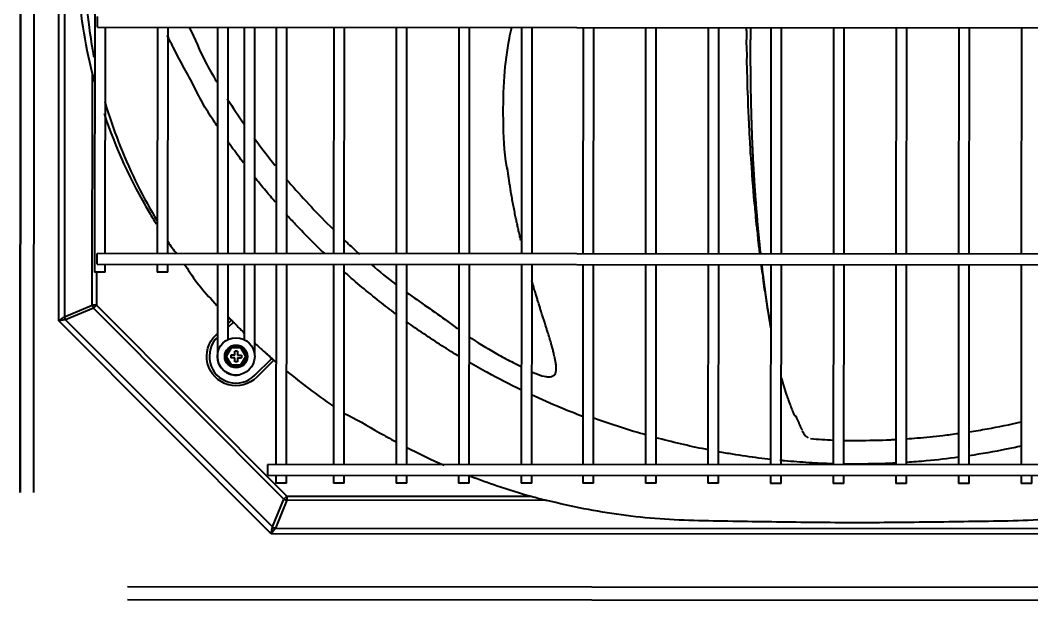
# Model space of a CAD drawing. Extents: x 58467 to 79089, y -33726 to -17391.
# Drawn here: x 72275.25 to 72313.21, y -20577.59 to -20555.79 of the extents above; entities that cross this region are included whole.
import ezdxf

# ---------------------------------------------------------------- set-up
doc = ezdxf.new("R2010")
doc.units = 0
doc.header["$LTSCALE"] = 100
doc.layers.add('+ENTE-ST-DOSEME USTU KONDDRENAJ', color=110, linetype='DOSEMEUSTUKONDENSDRENAJ_LINE', lineweight=40)
doc.linetypes.add('DOSEMEUSTUKONDENSDRENAJ_LINE', pattern='A,300,-40,["CD",Standard,S=15,R=0,X=-35,Y=-7.5],0', length=340)

# ---------------------------------------------------------------- blocks, each defined once
blk = doc.blocks.new('4. KAT')
at = {"color": 3}
for p, q in [((54063.06, -33274.579, -3.339), (54063.102, -33206.528, -3.339)), ((54063.102, -33206.574, -3.339), (54063.06, -33274.579, -3.339)), ((54063.102, -33206.574, -3.339), (54063.06, -33274.579, -3.339)), ((54063.601, -33206.528, -3.339), (54063.56, -33274.58, -3.339)), ((54064.504, -33268.145, -3.339), (54064.534, -33219.089, -3.339)), ((54064.746, -33219.177, -3.339), (54064.716, -33267.993, -3.339)), ((54065.879, -33220.922, -3.339), (54065.851, -33266.314, -3.339)), ((54065.956, -33256.936, -3.339), (54065.957, -33256.736, -3.339)), ((54065.956, -33257.136, -3.339), (54065.956, -33256.936, -3.339)), ((54065.956, -33257.136, -3.339), (54184.319, -33257.208, -3.339)), ((54066.251, -33265.615, -3.339), (54066.256, -33257.136, -3.339)), ((54068.206, -33257.137, -3.339), (54068.201, -33265.616, -3.339)), ((54068.601, -33265.616, -3.339), (54068.606, -33257.138, -3.339)), ((54070.465, -33257.138, -3.339), (54070.46, -33265.617, -3.339)), ((54070.86, -33265.617, -3.339), (54070.865, -33257.139, -3.339)), ((54071.465, -33257.139, -3.339), (54071.46, -33265.618, -3.339)), ((54071.86, -33265.618, -3.339), (54071.865, -33257.14, -3.339)), ((54072.665, -33257.14, -3.339), (54072.66, -33265.618, -3.339)), ((54073.06, -33265.618, -3.339), (54073.065, -33257.14, -3.339)), ((54074.821, -33257.141, -3.339), (54074.816, -33265.619, -3.339)), ((54075.216, -33265.62, -3.339), (54075.221, -33257.141, -3.339)), ((54077.171, -33257.142, -3.339), (54077.166, -33265.621, -3.339)), ((54077.566, -33265.621, -3.339), (54077.571, -33257.143, -3.339)), ((54079.521, -33257.144, -3.339), (54079.515, -33265.622, -3.339)), ((54079.915, -33265.623, -3.339), (54079.921, -33257.144, -3.339)), ((54081.87, -33257.145, -3.339), (54081.865, -33265.624, -3.339)), ((54082.265, -33265.624, -3.339), (54082.27, -33257.145, -3.339)), ((54084.177, -33257.147, -3.339), (54084.172, -33265.625, -3.339)), ((54084.572, -33265.625, -3.339), (54084.577, -33257.147, -3.339)), ((54086.527, -33257.148, -3.339), (54086.521, -33265.627, -3.339)), ((54086.921, -33265.627, -3.339), (54086.926, -33257.148, -3.339)), ((54088.876, -33257.149, -3.339), (54088.871, -33265.628, -3.339)), ((54089.271, -33265.628, -3.339), (54089.276, -33257.15, -3.339)), ((54091.226, -33257.151, -3.339), (54091.221, -33265.629, -3.339)), ((54091.621, -33265.63, -3.339), (54091.626, -33257.151, -3.339)), ((54093.575, -33257.152, -3.339), (54093.57, -33265.631, -3.339)), ((54093.97, -33265.631, -3.339), (54093.975, -33257.153, -3.339)), ((54095.925, -33257.154, -3.339), (54095.92, -33265.632, -3.339)), ((54096.32, -33265.633, -3.339), (54096.325, -33257.154, -3.339)), ((54098.275, -33257.155, -3.339), (54098.27, -33265.634, -3.339)), ((54098.669, -33265.634, -3.339), (54098.675, -33257.155, -3.339)), ((54100.624, -33257.157, -3.339), (54100.619, -33265.635, -3.339)), ((54065.764, -33267.559, -3.339), (54065.77, -33258.88, -3.339)), ((54075.216, -33265.132, -3.339), (54075.239, -33265.117, -3.339)), ((54184.314, -33265.687, -3.339), (54065.951, -33265.615, -3.339)), ((54065.951, -33265.815, -3.339), (54065.951, -33265.615, -3.339)), ((54065.951, -33266.015, -3.339), (54065.951, -33265.815, -3.339)), ((54066.251, -33266.315, -3.339), (54065.851, -33266.314, -3.339)), ((54065.921, -33266.314, -3.339), (54065.92, -33267.559, -3.339)), ((54065.951, -33266.015, -3.339), (54184.314, -33266.087, -3.339)), ((54066.251, -33266.315, -3.339), (54066.251, -33266.015, -3.339)), ((54068.201, -33266.016, -3.339), (54068.201, -33266.316, -3.339)), ((54068.601, -33266.316, -3.339), (54068.201, -33266.316, -3.339)), ((54068.601, -33266.316, -3.339), (54068.601, -33266.016, -3.339)), ((54070.46, -33266.017, -3.339), (54070.459, -33267.151, -3.339)), ((54070.859, -33267.152, -3.339), (54070.86, -33266.017, -3.339)), ((54071.459, -33266.018, -3.339), (54071.458, -33268.389, -3.339)), ((54071.858, -33268.389, -3.339), (54071.859, -33266.018, -3.339)), ((54072.659, -33266.018, -3.339), (54072.655, -33273.523, -3.339)), ((54073.055, -33273.523, -3.339), (54073.059, -33266.018, -3.339)), ((54074.816, -33266.019, -3.339), (54074.811, -33273.524, -3.339)), ((54075.211, -33273.525, -3.339), (54075.216, -33266.02, -3.339)), ((54077.166, -33266.021, -3.339), (54077.161, -33273.526, -3.339)), ((54077.561, -33273.526, -3.339), (54077.566, -33266.021, -3.339)), ((54079.515, -33266.022, -3.339), (54079.511, -33273.527, -3.339)), ((54079.911, -33273.528, -3.339), (54079.915, -33266.023, -3.339)), ((54081.865, -33266.024, -3.339), (54081.86, -33273.529, -3.339)), ((54082.26, -33273.529, -3.339), (54082.265, -33266.024, -3.339)), ((54084.172, -33266.025, -3.339), (54084.167, -33273.53, -3.339)), ((54084.567, -33273.53, -3.339), (54084.571, -33266.025, -3.339)), ((54086.521, -33266.027, -3.339), (54086.517, -33273.532, -3.339)), ((54086.917, -33273.532, -3.339), (54086.921, -33266.027, -3.339)), ((54088.871, -33266.028, -3.339), (54088.866, -33273.533, -3.339)), ((54089.266, -33273.533, -3.339), (54089.271, -33266.028, -3.339)), ((54091.22, -33266.029, -3.339), (54091.216, -33273.534, -3.339)), ((54091.616, -33273.535, -3.339), (54091.62, -33266.03, -3.339)), ((54093.57, -33266.031, -3.339), (54093.565, -33273.536, -3.339)), ((54093.965, -33273.536, -3.339), (54093.97, -33266.031, -3.339)), ((54095.92, -33266.032, -3.339), (54095.915, -33273.537, -3.339)), ((54096.315, -33273.538, -3.339), (54096.32, -33266.033, -3.339)), ((54098.269, -33266.034, -3.339), (54098.265, -33273.539, -3.339)), ((54098.665, -33273.539, -3.339), (54098.669, -33266.034, -3.339)), ((54100.619, -33266.035, -3.339), (54100.614, -33273.54, -3.339)), ((54070.459, -33267.151, -3.339), (54070.459, -33267.434, -3.339)), ((54070.459, -33267.434, -3.339), (54070.459, -33267.8, -3.339)), ((54070.459, -33267.434, -3.339), (54070.459, -33267.434, -3.339)), ((54070.859, -33267.434, -3.339), (54070.859, -33267.152, -3.339)), ((54070.859, -33267.8, -3.339), (54070.859, -33267.434, -3.339)), ((54064.716, -33267.993, -3.339), (54065.764, -33267.559, -3.339)), ((54065.81, -33267.669, -3.339), (54064.762, -33268.103, -3.339)), ((54065.92, -33267.559, -3.339), (54065.764, -33267.559, -3.339)), ((54065.92, -33267.559, -3.339), (54065.81, -33267.669, -3.339)), ((54072.957, -33274.822, -3.339), (54065.81, -33267.669, -3.339)), ((54065.92, -33267.559, -3.339), (54073.067, -33274.712, -3.339)), ((54070.459, -33267.8, -3.339), (54070.459, -33267.8, -3.339)), ((54070.459, -33267.8, -3.339), (54070.459, -33268.083, -3.339)), ((54070.859, -33268.083, -3.339), (54070.859, -33267.8, -3.339)), ((54064.504, -33268.145, -3.339), (54064.716, -33267.993, -3.339)), ((54064.762, -33268.103, -3.339), (54064.504, -33268.145, -3.339)), ((54072.48, -33276.127, -3.339), (54064.504, -33268.145, -3.339)), ((54064.762, -33268.103, -3.339), (54072.523, -33275.87, -3.339)), ((54070.459, -33268.083, -3.339), (54070.458, -33269.459, -3.339)), ((54070.858, -33268.843, -3.339), (54070.859, -33268.083, -3.339)), ((54070.858, -33268.245, -3.339), (54070.989, -33268.121, -3.339)), ((54071.059, -33268.193, -3.339), (54070.858, -33268.382, -3.339)), ((54071.458, -33268.083, -3.339), (54071.458, -33268.844, -3.339)), ((54071.857, -33269.46, -3.339), (54071.858, -33268.084, -3.339)), ((54070.402, -33268.677, -3.339), (54070.458, -33268.623, -3.339)), ((54070.733, -33269.476, -3.339), (54070.945, -33269.108, -3.339)), ((54070.974, -33269.158, -3.339), (54070.79, -33269.476, -3.339)), ((54070.945, -33269.108, -3.339), (54071.37, -33269.108, -3.339)), ((54070.974, -33269.158, -3.339), (54070.945, -33269.108, -3.339)), ((54071.341, -33269.158, -3.339), (54070.974, -33269.158, -3.339)), ((54071.208, -33269.276, -3.339), (54071.108, -33269.276, -3.339)), ((54071.108, -33269.426, -3.339), (54071.108, -33269.276, -3.339)), ((54071.208, -33269.276, -3.339), (54071.208, -33269.426, -3.339)), ((54071.37, -33269.108, -3.339), (54071.341, -33269.158, -3.339)), ((54071.525, -33269.476, -3.339), (54071.341, -33269.158, -3.339)), ((54071.37, -33269.108, -3.339), (54071.582, -33269.476, -3.339)), ((54070.945, -33269.844, -3.339), (54070.733, -33269.476, -3.339)), ((54070.79, -33269.476, -3.339), (54070.733, -33269.476, -3.339)), ((54070.79, -33269.476, -3.339), (54070.974, -33269.794, -3.339)), ((54070.958, -33269.426, -3.339), (54070.957, -33269.526, -3.339)), ((54071.107, -33269.526, -3.339), (54070.957, -33269.526, -3.339)), ((54071.108, -33269.426, -3.339), (54070.958, -33269.426, -3.339)), ((54071.107, -33269.676, -3.339), (54071.107, -33269.526, -3.339)), ((54071.207, -33269.676, -3.339), (54071.107, -33269.676, -3.339)), ((54071.207, -33269.526, -3.339), (54071.207, -33269.676, -3.339)), ((54071.207, -33269.526, -3.339), (54071.357, -33269.526, -3.339)), ((54071.208, -33269.426, -3.339), (54071.357, -33269.426, -3.339)), ((54071.341, -33269.794, -3.339), (54071.525, -33269.476, -3.339)), ((54071.357, -33269.426, -3.339), (54071.357, -33269.526, -3.339)), ((54071.582, -33269.476, -3.339), (54071.37, -33269.844, -3.339)), ((54071.582, -33269.476, -3.339), (54071.525, -33269.476, -3.339)), ((54071.864, -33270.183, -3.339), (54072.497, -33269.551, -3.339)), ((54072.573, -33269.617, -3.339), (54071.935, -33270.254, -3.339)), ((54070.974, -33269.794, -3.339), (54070.945, -33269.844, -3.339)), ((54071.37, -33269.844, -3.339), (54070.945, -33269.844, -3.339)), ((54070.974, -33269.794, -3.339), (54071.341, -33269.794, -3.339)), ((54071.37, -33269.844, -3.339), (54071.341, -33269.794, -3.339)), ((54091.211, -33269.886, -3.339), (54091.218, -33269.886, -3.339)), ((54091.211, -33269.886, -3.339), (54091.218, -33269.9, -3.339)), ((54177.81, -33273.587, -3.339), (54072.355, -33273.523, -3.339)), ((54072.355, -33273.723, -3.339), (54072.355, -33273.523, -3.339)), ((54072.355, -33273.923, -3.339), (54072.355, -33273.723, -3.339)), ((54072.355, -33273.923, -3.339), (54177.81, -33273.987, -3.339)), ((54072.655, -33273.923, -3.339), (54072.654, -33274.223, -3.339)), ((54073.054, -33274.224, -3.339), (54073.055, -33273.923, -3.339)), ((54074.811, -33273.924, -3.339), (54074.811, -33274.225, -3.339)), ((54075.211, -33274.225, -3.339), (54075.211, -33273.925, -3.339)), ((54077.161, -33273.926, -3.339), (54077.161, -33274.226, -3.339)), ((54077.561, -33274.226, -3.339), (54077.561, -33273.926, -3.339)), ((54079.51, -33273.927, -3.339), (54079.51, -33274.228, -3.339)), ((54079.91, -33274.228, -3.339), (54079.91, -33273.928, -3.339)), ((54081.86, -33273.929, -3.339), (54081.86, -33274.229, -3.339)), ((54082.26, -33274.229, -3.339), (54082.26, -33273.929, -3.339)), ((54084.167, -33273.93, -3.339), (54084.167, -33274.23, -3.339)), ((54084.566, -33274.231, -3.339), (54084.567, -33273.93, -3.339)), ((54086.516, -33273.932, -3.339), (54086.516, -33274.232, -3.339)), ((54086.916, -33274.232, -3.339), (54086.916, -33273.932, -3.339)), ((54088.866, -33273.933, -3.339), (54088.866, -33274.233, -3.339)), ((54089.266, -33274.233, -3.339), (54089.266, -33273.933, -3.339)), ((54091.216, -33273.934, -3.339), (54091.215, -33274.235, -3.339)), ((54091.615, -33274.235, -3.339), (54091.616, -33273.935, -3.339)), ((54093.565, -33273.936, -3.339), (54093.565, -33274.236, -3.339)), ((54093.965, -33274.236, -3.339), (54093.965, -33273.936, -3.339)), ((54095.915, -33273.937, -3.339), (54095.915, -33274.238, -3.339)), ((54096.315, -33274.238, -3.339), (54096.315, -33273.938, -3.339)), ((54098.264, -33273.939, -3.339), (54098.264, -33274.239, -3.339)), ((54098.664, -33274.239, -3.339), (54098.664, -33273.939, -3.339)), ((54100.614, -33273.94, -3.339), (54100.614, -33274.24, -3.339)), ((54101.014, -33274.241, -3.339), (54101.014, -33273.94, -3.339)), ((54073.054, -33274.224, -3.339), (54072.654, -33274.223, -3.339)), ((54075.211, -33274.225, -3.339), (54074.811, -33274.225, -3.339)), ((54077.561, -33274.226, -3.339), (54077.161, -33274.226, -3.339)), ((54079.91, -33274.228, -3.339), (54079.51, -33274.228, -3.339)), ((54082.26, -33274.229, -3.339), (54081.86, -33274.229, -3.339)), ((54084.566, -33274.231, -3.339), (54084.167, -33274.23, -3.339)), ((54086.916, -33274.232, -3.339), (54086.516, -33274.232, -3.339)), ((54089.266, -33274.233, -3.339), (54088.866, -33274.233, -3.339)), ((54091.615, -33274.235, -3.339), (54091.215, -33274.235, -3.339)), ((54093.965, -33274.236, -3.339), (54093.565, -33274.236, -3.339)), ((54096.315, -33274.238, -3.339), (54095.915, -33274.238, -3.339)), ((54098.664, -33274.239, -3.339), (54098.264, -33274.239, -3.339)), ((54101.014, -33274.241, -3.339), (54100.614, -33274.24, -3.339)), ((54073.067, -33274.712, -3.339), (54072.957, -33274.822, -3.339)), ((54073.067, -33274.712, -3.339), (54082.23, -33274.718, -3.339)), ((54073.067, -33274.712, -3.339), (54073.067, -33274.868, -3.339)), ((54072.523, -33275.87, -3.339), (54072.957, -33274.822, -3.339)), ((54073.067, -33274.868, -3.339), (54072.633, -33275.915, -3.339)), ((54082.815, -33274.874, -3.339), (54073.067, -33274.868, -3.339)), ((54072.48, -33276.127, -3.339), (54072.523, -33275.87, -3.339)), ((54072.633, -33275.915, -3.339), (54072.48, -33276.127, -3.339)), ((54177.638, -33276.191, -3.339), (54072.48, -33276.127, -3.339)), ((54072.633, -33275.915, -3.339), (54177.486, -33275.979, -3.339)), ((54067.079, -33278.103, -3.339), (54183.128, -33278.174, -3.339)), ((54183.128, -33278.674, -3.339), (54067.079, -33278.603, -3.339))]:
    blk.add_line(p, q, dxfattribs=at)
for radius in [0.7, 0.425, 0.425]:
    blk.add_circle((54071.157, -33269.476, -3.339), radius, dxfattribs=at)
at = {"color": 3, "extrusion": (0, 0, -1)}
blk.add_arc((-54071.157, -33269.476, 3.339), 1.1, 225.0349, 46.5855, dxfattribs=at)
at = {"color": 3}
blk.add_arc((54071.157, -33269.476, -3.339), 1, 133.4145, 314.9651, dxfattribs=at)
for centre, major_axis in [((54065.92, -33267.559, -3.339), (-0.084, 0.203)), ((54064.872, -33267.993, -3.339), (-0.084, 0.203)), ((54073.067, -33274.712, -3.339), (-0.203, 0.084)), ((54072.633, -33275.76, -3.339), (-0.203, 0.084))]:
    blk.add_ellipse(centre, major_axis=major_axis, ratio=0.678598, start_param=1.296782, end_param=1.844811, dxfattribs=at)
for points, knots in [([(54065.77, -33258.88, -3.339), (54065.483, -33257.726, -3.339), (54065.305, -33256.554, -3.339), (54065.196, -33254.769, -3.339), (54065.17, -33254.173, -3.339), (54065.115, -33252.98, -3.339), (54065.091, -33252.383, -3.339), (54064.983, -33249.395, -3.339), (54064.941, -33246.998, -3.339), (54064.943, -33244.601, -3.339)], [0, 0, 0, 0, 0.25, 0.25, 0.375, 0.375, 0.5, 0.5, 1, 1, 1, 1]), ([(54065.262, -33244.721, -3.339), (54065.261, -33246.794, -3.339), (54065.287, -33248.867, -3.339), (54065.364, -33251.975, -3.339), (54065.397, -33253.011, -3.339), (54065.455, -33254.564, -3.339), (54065.472, -33255.082, -3.339), (54065.526, -33256.115, -3.339), (54065.574, -33256.628, -3.339), (54065.693, -33257.511, -3.339), (54065.754, -33257.883, -3.339), (54065.827, -33258.253, -3.339)], [0, 0, 0, 0, 0.45798, 0.45798, 0.686971, 0.686971, 0.801466, 0.801466, 0.915961, 0.915961, 1, 1, 1, 1]), ([(54069.405, -33257.142, -3.339), (54069.62, -33257.576, -3.339), (54069.89, -33258.26, -3.339), (54070.284, -33258.937, -3.339), (54070.434, -33259.185, -3.339)], [0, 0, 0, 0, 0.633004, 1, 1, 1, 1]), ([(54081.335, -33262.462, -3.339), (54081.329, -33262.433, -3.339), (54081.211, -33261.82, -3.339), (54081.176, -33260.649, -3.339), (54081.195, -33259.037, -3.339), (54081.346, -33257.885, -3.339), (54081.47, -33257.278, -3.339), (54081.5, -33257.143, -3.339)], [0, 0, 0, 0, 0.017033, 0.353101, 0.655124, 0.923021, 1, 1, 1, 1]), ([(54090.302, -33257.16, -3.339), (54090.303, -33257.216, -3.339), (54090.308, -33257.375, -3.339), (54090.306, -33257.54, -3.339), (54090.303, -33257.703, -3.339), (54090.304, -33257.786, -3.339), (54090.313, -33257.939, -3.339), (54090.321, -33258.117, -3.339), (54090.316, -33258.334, -3.339), (54090.315, -33258.586, -3.339), (54090.33, -33258.873, -3.339), (54090.339, -33259.102, -3.339), (54090.339, -33259.283, -3.339), (54090.338, -33259.406, -3.339), (54090.343, -33259.527, -3.339), (54090.357, -33259.694, -3.339), (54090.362, -33259.887, -3.339), (54090.364, -33260.108, -3.339), (54090.373, -33260.347, -3.339), (54090.393, -33260.6, -3.339), (54090.403, -33260.815, -3.339), (54090.406, -33260.988, -3.339), (54090.409, -33261.145, -3.339), (54090.432, -33261.351, -3.339), (54090.441, -33261.574, -3.339), (54090.449, -33261.788, -3.339), (54090.464, -33262.02, -3.339), (54090.489, -33262.265, -3.339), (54090.504, -33262.478, -3.339), (54090.511, -33262.653, -3.339), (54090.519, -33262.816, -3.339), (54090.547, -33263.027, -3.339), (54090.561, -33263.258, -3.339), (54090.575, -33263.477, -3.339), (54090.597, -33263.706, -3.339), (54090.626, -33263.945, -3.339), (54090.646, -33264.158, -3.339), (54090.657, -33264.338, -3.339), (54090.673, -33264.509, -3.339), (54090.709, -33264.727, -3.339), (54090.727, -33264.982, -3.339), (54090.75, -33265.209, -3.339), (54090.777, -33265.417, -3.339), (54090.797, -33265.548, -3.339), (54090.807, -33265.631, -3.339)], [0, 0, 0, 0, 0.020993, 0.060732, 0.0678, 0.074162, 0.086897, 0.117658, 0.135798, 0.155524, 0.197696, 0.23796, 0.254024, 0.266902, 0.278583, 0.291499, 0.323077, 0.341369, 0.36095, 0.402348, 0.440072, 0.454754, 0.466698, 0.490617, 0.521317, 0.539051, 0.558332, 0.59936, 0.637234, 0.652147, 0.664401, 0.689266, 0.720818, 0.739028, 0.758563, 0.799999, 0.837338, 0.851752, 0.864099, 0.891017, 0.924896, 0.944238, 0.965101, 1, 1, 1, 1]), ([(54090.458, -33257.153, -3.339), (54090.457, -33257.191, -3.339), (54090.457, -33257.263, -3.339), (54090.456, -33257.382, -3.339), (54090.455, -33257.511, -3.339), (54090.454, -33257.658, -3.339), (54090.453, -33257.803, -3.339), (54090.453, -33257.95, -3.339), (54090.453, -33258.098, -3.339), (54090.453, -33258.231, -3.339), (54090.454, -33258.383, -3.339), (54090.454, -33258.519, -3.339), (54090.455, -33258.687, -3.339), (54090.456, -33258.819, -3.339), (54090.457, -33258.984, -3.339), (54090.459, -33259.115, -3.339), (54090.461, -33259.279, -3.339), (54090.463, -33259.411, -3.339), (54090.466, -33259.575, -3.339), (54090.468, -33259.707, -3.339), (54090.472, -33259.874, -3.339), (54090.475, -33260.009, -3.339), (54090.479, -33260.179, -3.339), (54090.483, -33260.33, -3.339), (54090.487, -33260.496, -3.339), (54090.492, -33260.644, -3.339), (54090.497, -33260.791, -3.339), (54090.502, -33260.955, -3.339), (54090.508, -33261.102, -3.339), (54090.514, -33261.266, -3.339), (54090.52, -33261.414, -3.339), (54090.528, -33261.58, -3.339), (54090.534, -33261.731, -3.339), (54090.542, -33261.882, -3.339), (54090.55, -33262.047, -3.339), (54090.558, -33262.193, -3.339), (54090.567, -33262.355, -3.339), (54090.575, -33262.5, -3.339), (54090.584, -33262.662, -3.339), (54090.594, -33262.823, -3.339), (54090.604, -33262.968, -3.339), (54090.614, -33263.13, -3.339), (54090.624, -33263.277, -3.339), (54090.636, -33263.441, -3.339), (54090.647, -33263.588, -3.339), (54090.658, -33263.733, -3.339), (54090.67, -33263.892, -3.339), (54090.683, -33264.049, -3.339), (54090.696, -33264.207, -3.339), (54090.71, -33264.364, -3.339), (54090.722, -33264.505, -3.339), (54090.736, -33264.662, -3.339), (54090.749, -33264.804, -3.339), (54090.764, -33264.963, -3.339), (54090.779, -33265.106, -3.339), (54090.793, -33265.248, -3.339), (54090.809, -33265.404, -3.339), (54090.822, -33265.53, -3.339), (54090.831, -33265.61, -3.339), (54090.833, -33265.629, -3.339)], [0, 0, 0, 0, 0.013718, 0.025238, 0.042517, 0.059796, 0.077075, 0.094355, 0.111634, 0.128913, 0.140433, 0.163472, 0.174991, 0.19803, 0.20955, 0.232588, 0.244108, 0.267147, 0.278666, 0.301705, 0.313225, 0.336264, 0.347783, 0.370822, 0.388101, 0.405381, 0.42266, 0.439939, 0.462978, 0.474498, 0.497537, 0.514816, 0.532095, 0.549374, 0.566653, 0.589692, 0.601212, 0.624251, 0.64153, 0.658809, 0.681848, 0.693368, 0.716407, 0.733686, 0.750965, 0.768244, 0.785524, 0.808563, 0.825842, 0.843121, 0.86616, 0.877679, 0.900718, 0.917998, 0.935277, 0.952556, 0.969835, 0.992874, 1, 1, 1, 1]), ([(54070.459, -33260.855, -3.339), (54070.41, -33260.782, -3.339), (54070.212, -33260.485, -3.339), (54069.876, -33259.96, -3.339), (54069.554, -33259.274, -3.339), (54069.164, -33258.582, -3.339), (54068.841, -33257.971, -3.339), (54068.65, -33257.589, -3.339), (54068.577, -33257.441, -3.339)], [0, 0, 0, 0, 0.066649, 0.271122, 0.474015, 0.675325, 0.87505, 1, 1, 1, 1]), ([(54066.235, -33259.926, -3.339), (54066.257, -33260.002, -3.339), (54066.28, -33260.077, -3.339), (54066.606, -33261.144, -3.339), (54066.999, -33262.128, -3.339), (54067.692, -33263.514, -3.339), (54067.938, -33263.961, -3.339), (54068.201, -33264.396, -3.339)], [0, 0, 0, 0, 0.048488, 0.048488, 0.686498, 0.686498, 1, 1, 1, 1]), ([(54066.205, -33260.374, -3.339), (54066.639, -33261.666, -3.339), (54067.203, -33262.899, -3.339), (54067.985, -33264.221, -3.339), (54068.074, -33264.367, -3.339), (54068.165, -33264.512, -3.339)], [0, 0, 0, 0, 0.888615, 0.888615, 1, 1, 1, 1]), ([(54071.436, -33262.22, -3.339), (54071.373, -33262.137, -3.339), (54071.172, -33261.869, -3.339), (54070.974, -33261.597, -3.339), (54070.84, -33261.407, -3.339)], [0, 0, 0, 0, 0.307262, 1, 1, 1, 1]), ([(54081.847, -33265.127, -3.339), (54081.845, -33265.121, -3.339), (54081.83, -33265.058, -3.339), (54081.801, -33264.937, -3.339), (54081.761, -33264.764, -3.339), (54081.722, -33264.59, -3.339), (54081.684, -33264.418, -3.339), (54081.643, -33264.226, -3.339), (54081.608, -33264.052, -3.339), (54081.57, -33263.859, -3.339), (54081.541, -33263.703, -3.339), (54081.506, -33263.509, -3.339), (54081.476, -33263.333, -3.339), (54081.444, -33263.136, -3.339), (54081.416, -33262.956, -3.339), (54081.39, -33262.774, -3.339), (54081.365, -33262.592, -3.339), (54081.349, -33262.471, -3.339), (54081.342, -33262.411, -3.339)], [0, 0, 0, 0, 0.006903, 0.071665, 0.136426, 0.201188, 0.265949, 0.330711, 0.417059, 0.460233, 0.546582, 0.589756, 0.676105, 0.740866, 0.805628, 0.870389, 0.935151, 1, 1, 1, 1]), ([(54072.638, -33263.696, -3.339), (54072.517, -33263.556, -3.339), (54072.25, -33263.244, -3.339), (54071.989, -33262.925, -3.339), (54071.849, -33262.749, -3.339)], [0, 0, 0, 0, 0.451779, 1, 1, 1, 1]), ([(54073.049, -33262.827, -3.339), (54073.106, -33262.893, -3.339), (54073.653, -33263.532, -3.339), (54074.238, -33264.153, -3.339), (54074.788, -33264.695, -3.339)], [0, 0, 0, 0, 0.103466, 1, 1, 1, 1]), ([(54073.986, -33265.141, -3.339), (54073.787, -33264.939, -3.339), (54073.465, -33264.611, -3.339), (54073.153, -33264.273, -3.339), (54073.034, -33264.142, -3.339)], [0, 0, 0, 0, 0.616544, 1, 1, 1, 1]), ([(54075.23, -33265.122, -3.339), (54075.276, -33265.165, -3.339), (54075.459, -33265.337, -3.339), (54075.645, -33265.508, -3.339), (54075.785, -33265.635, -3.339)], [0, 0, 0, 0, 0.252005, 1, 1, 1, 1]), ([(54069.222, -33266.03, -3.339), (54069.256, -33266.075, -3.339), (54069.291, -33266.12, -3.339), (54069.615, -33266.649, -3.339), (54070.018, -33267.116, -3.339), (54070.443, -33267.564, -3.339)], [0, 0, 0, 0, 0.083758, 0.083758, 1, 1, 1, 1]), ([(54077.144, -33267.875, -3.339), (54076.941, -33267.723, -3.339), (54076.292, -33267.225, -3.339), (54075.645, -33266.688, -3.339), (54075.21, -33266.297, -3.339), (54075.193, -33266.282, -3.339)], [0, 0, 0, 0, 0.302202, 0.97371, 1, 1, 1, 1]), ([(54090.852, -33266.029, -3.339), (54090.854, -33266.048, -3.339), (54090.874, -33266.208, -3.339), (54090.915, -33266.411, -3.339), (54090.942, -33266.673, -3.339), (54090.974, -33266.923, -3.339), (54091.02, -33267.187, -3.339), (54091.055, -33267.41, -3.339), (54091.081, -33267.595, -3.339), (54091.107, -33267.763, -3.339), (54091.154, -33267.965, -3.339), (54091.188, -33268.178, -3.339), (54091.21, -33268.324, -3.339), (54091.218, -33268.376, -3.339), (54091.219, -33268.379, -3.339)], [0, 0, 0, 0, 0.022704, 0.188294, 0.255944, 0.328946, 0.48653, 0.631631, 0.688105, 0.734898, 0.828723, 0.938324, 0.99671, 1, 1, 1, 1]), ([(54090.878, -33266.03, -3.339), (54090.881, -33266.06, -3.339), (54090.892, -33266.15, -3.339), (54090.906, -33266.271, -3.339), (54090.925, -33266.422, -3.339), (54090.942, -33266.559, -3.339), (54090.962, -33266.712, -3.339), (54090.979, -33266.848, -3.339), (54090.997, -33266.983, -3.339), (54091.018, -33267.131, -3.339), (54091.036, -33267.263, -3.339), (54091.057, -33267.408, -3.339), (54091.074, -33267.525, -3.339), (54091.096, -33267.669, -3.339), (54091.116, -33267.799, -3.339), (54091.138, -33267.942, -3.339), (54091.159, -33268.072, -3.339), (54091.18, -33268.201, -3.339), (54091.2, -33268.32, -3.339), (54091.213, -33268.397, -3.339), (54091.219, -33268.429, -3.339)], [0, 0, 0, 0, 0.03653, 0.110211, 0.147051, 0.220732, 0.275993, 0.331254, 0.386515, 0.441776, 0.515457, 0.552298, 0.625979, 0.66282, 0.736501, 0.791762, 0.847023, 0.902283, 0.957544, 1, 1, 1, 1]), ([(54083.15, -33270.082, -3.339), (54083.154, -33270.067, -3.339), (54083.16, -33270.041, -3.339), (54083.166, -33270.011, -3.339), (54083.17, -33269.966, -3.339), (54083.171, -33269.929, -3.339), (54083.171, -33269.885, -3.339), (54083.168, -33269.834, -3.339), (54083.164, -33269.789, -3.339), (54083.156, -33269.729, -3.339), (54083.148, -33269.677, -3.339), (54083.137, -33269.613, -3.339), (54083.125, -33269.553, -3.339), (54083.109, -33269.477, -3.339), (54083.09, -33269.398, -3.339), (54083.07, -33269.317, -3.339), (54083.051, -33269.244, -3.339), (54083.031, -33269.17, -3.339), (54083.007, -33269.083, -3.339), (54082.98, -33268.991, -3.339), (54082.949, -33268.885, -3.339), (54082.921, -33268.79, -3.339), (54082.891, -33268.693, -3.339), (54082.86, -33268.594, -3.339), (54082.825, -33268.478, -3.339), (54082.788, -33268.361, -3.339), (54082.754, -33268.256, -3.339), (54082.721, -33268.15, -3.339), (54082.682, -33268.027, -3.339), (54082.642, -33267.901, -3.339), (54082.603, -33267.778, -3.339), (54082.563, -33267.65, -3.339), (54082.522, -33267.52, -3.339), (54082.481, -33267.387, -3.339), (54082.439, -33267.253, -3.339), (54082.397, -33267.116, -3.339), (54082.355, -33266.979, -3.339), (54082.314, -33266.84, -3.339), (54082.279, -33266.722, -3.339), (54082.259, -33266.656, -3.339), (54082.255, -33266.642, -3.339)], [0, 0, 0, 0, 0.033229, 0.055763, 0.078298, 0.100832, 0.123366, 0.145901, 0.168435, 0.19097, 0.213504, 0.236039, 0.258573, 0.281107, 0.314909, 0.337443, 0.359978, 0.382512, 0.405047, 0.438848, 0.461383, 0.495184, 0.517719, 0.540253, 0.574055, 0.607857, 0.630391, 0.652925, 0.686727, 0.720529, 0.743063, 0.776865, 0.810667, 0.833201, 0.867003, 0.900804, 0.923339, 0.95714, 0.990942, 1, 1, 1, 1]), ([(54077.557, -33267.075, -3.339), (54078.063, -33267.442, -3.339), (54078.724, -33267.885, -3.339), (54079.374, -33268.361, -3.339), (54079.51, -33268.46, -3.339)], [0, 0, 0, 0, 0.792341, 1, 1, 1, 1]), ([(54079.496, -33269.457, -3.339), (54079.404, -33269.401, -3.339), (54078.852, -33269.064, -3.339), (54078.2, -33268.636, -3.339), (54077.653, -33268.247, -3.339), (54077.546, -33268.169, -3.339)], [0, 0, 0, 0, 0.137607, 0.830509, 1, 1, 1, 1]), ([(54071.158, -33268.293, -3.339), (54071.212, -33268.348, -3.339), (54071.311, -33268.447, -3.339), (54071.41, -33268.544, -3.339), (54071.454, -33268.588, -3.339)], [0, 0, 0, 0, 0.553412, 1, 1, 1, 1]), ([(54071.158, -33268.293, -3.339), (54071.212, -33268.348, -3.339), (54071.311, -33268.447, -3.339), (54071.41, -33268.544, -3.339), (54071.454, -33268.588, -3.339)], [0, 0, 0, 0, 0.55329, 1, 1, 1, 1]), ([(54071.857, -33268.972, -3.339), (54071.953, -33269.062, -3.339), (54072.169, -33269.262, -3.339), (54072.389, -33269.457, -3.339), (54072.512, -33269.564, -3.339)], [0, 0, 0, 0, 0.44696, 1, 1, 1, 1]), ([(54071.857, -33268.972, -3.339), (54071.953, -33269.062, -3.339), (54072.165, -33269.257, -3.339), (54072.38, -33269.448, -3.339), (54072.497, -33269.551, -3.339)], [0, 0, 0, 0, 0.457218, 1, 1, 1, 1]), ([(54079.912, -33268.744, -3.339), (54079.941, -33268.764, -3.339), (54080.296, -33269.005, -3.339), (54080.843, -33269.333, -3.339), (54081.474, -33269.665, -3.339), (54081.76, -33269.81, -3.339), (54081.86, -33269.86, -3.339)], [0, 0, 0, 0, 0.048306, 0.574929, 0.852045, 1, 1, 1, 1]), ([(54070.458, -33269.476, -3.339), (54070.458, -33269.537, -3.339), (54070.472, -33269.65, -3.339), (54070.548, -33269.844, -3.339), (54070.69, -33270.016, -3.339), (54070.878, -33270.126, -3.339), (54071.062, -33270.177, -3.339), (54071.221, -33270.178, -3.339), (54071.322, -33270.149, -3.339), (54071.358, -33270.134, -3.339)], [0, 0, 0, 0, 0.137261, 0.262101, 0.473405, 0.635419, 0.754104, 0.906211, 1, 1, 1, 1]), ([(54081.848, -33270.731, -3.339), (54081.423, -33270.526, -3.339), (54080.768, -33270.189, -3.339), (54080.126, -33269.828, -3.339), (54079.897, -33269.694, -3.339)], [0, 0, 0, 0, 0.640117, 1, 1, 1, 1]), ([(54082.26, -33270.053, -3.339), (54082.328, -33270.084, -3.339), (54082.503, -33270.16, -3.339), (54082.732, -33270.235, -3.339), (54082.935, -33270.245, -3.339), (54083.026, -33270.221, -3.339), (54083.084, -33270.185, -3.339), (54083.127, -33270.14, -3.339), (54083.146, -33270.1, -3.339), (54083.153, -33270.069, -3.339)], [0, 0, 0, 0, 0.219395, 0.55496, 0.6933, 0.812497, 0.863417, 0.908725, 1, 1, 1, 1]), ([(54091.618, -33270.282, -3.339), (54091.627, -33270.316, -3.339), (54091.647, -33270.386, -3.339), (54091.674, -33270.481, -3.339), (54091.702, -33270.576, -3.339), (54091.733, -33270.674, -3.339), (54091.763, -33270.77, -3.339), (54091.791, -33270.854, -3.339), (54091.818, -33270.936, -3.339), (54091.851, -33271.029, -3.339), (54091.884, -33271.121, -3.339), (54091.913, -33271.2, -3.339), (54091.943, -33271.278, -3.339), (54091.973, -33271.355, -3.339), (54092.007, -33271.441, -3.339), (54092.037, -33271.515, -3.339), (54092.066, -33271.587, -3.339), (54092.092, -33271.648, -3.339), (54092.117, -33271.709, -3.339), (54092.146, -33271.683, -3.339), (54092.175, -33271.749, -3.339), (54092.203, -33271.815, -3.339), (54092.225, -33271.866, -3.339), (54092.249, -33271.922, -3.339), (54092.269, -33271.967, -3.339), (54092.292, -33272.021, -3.339), (54092.31, -33272.062, -3.339), (54092.331, -33272.109, -3.339), (54092.349, -33272.151, -3.339), (54092.364, -33272.186, -3.339), (54092.38, -33272.223, -3.339), (54092.387, -33272.239, -3.339), (54092.389, -33272.244, -3.339)], [0, 0, 0, 0, 0.039009, 0.083366, 0.112937, 0.157294, 0.201651, 0.231222, 0.260794, 0.305151, 0.349508, 0.379079, 0.40865, 0.453007, 0.482579, 0.526936, 0.556507, 0.586078, 0.61565, 0.645221, 0.689578, 0.71915, 0.748721, 0.778292, 0.807864, 0.837435, 0.867006, 0.896578, 0.926149, 0.95572, 0.985292, 1, 1, 1, 1]), ([(54084.157, -33271.726, -3.339), (54083.886, -33271.623, -3.339), (54083.243, -33271.368, -3.339), (54082.611, -33271.09, -3.339), (54082.248, -33270.921, -3.339)], [0, 0, 0, 0, 0.42049, 1, 1, 1, 1]), ([(54075.195, -33271.603, -3.339), (54075.635, -33271.799, -3.339), (54076.084, -33272.075, -3.339), (54076.74, -33272.451, -3.339), (54076.941, -33272.562, -3.339), (54077.142, -33272.67, -3.339)], [0, 0, 0, 0, 0.696314, 0.696314, 1, 1, 1, 1]), ([(54086.511, -33272.413, -3.339), (54086.366, -33272.371, -3.339), (54085.708, -33272.179, -3.339), (54085.058, -33271.963, -3.339), (54084.556, -33271.78, -3.339)], [0, 0, 0, 0, 0.22069, 1, 1, 1, 1]), ([(54098.666, -33272.303, -3.339), (54098.89, -33272.269, -3.339), (54099.539, -33272.161, -3.339), (54100.189, -33272.029, -3.339), (54100.615, -33271.933, -3.339)], [0, 0, 0, 0, 0.345093, 1, 1, 1, 1]), ([(54092.398, -33272.264, -3.339), (54092.415, -33272.296, -3.339), (54092.452, -33272.36, -3.339), (54092.492, -33272.434, -3.339), (54092.547, -33272.483, -3.339), (54092.598, -33272.517, -3.339), (54092.626, -33272.531, -3.339)], [0, 0, 0, 0, 0.181976, 0.413188, 0.708779, 1, 1, 1, 1]), ([(54096.317, -33272.563, -3.339), (54096.451, -33272.554, -3.339), (54096.904, -33272.52, -3.339), (54097.554, -33272.455, -3.339), (54098.069, -33272.389, -3.339), (54098.266, -33272.362, -3.339)], [0, 0, 0, 0, 0.205527, 0.696848, 1, 1, 1, 1]), ([(54088.866, -33272.977, -3.339), (54088.833, -33272.971, -3.339), (54088.176, -33272.841, -3.339), (54087.524, -33272.688, -3.339), (54086.909, -33272.523, -3.339)], [0, 0, 0, 0, 0.049766, 1, 1, 1, 1]), ([(54093.967, -33272.626, -3.339), (54094.137, -33272.628, -3.339), (54094.725, -33272.629, -3.339), (54095.373, -33272.615, -3.339), (54095.851, -33272.591, -3.339), (54095.916, -33272.587, -3.339)], [0, 0, 0, 0, 0.25942, 0.898801, 1, 1, 1, 1]), ([(54091.214, -33273.338, -3.339), (54091.069, -33273.321, -3.339), (54090.592, -33273.265, -3.339), (54089.941, -33273.171, -3.339), (54089.438, -33273.084, -3.339), (54089.262, -33273.052, -3.339)], [0, 0, 0, 0, 0.222526, 0.729479, 1, 1, 1, 1]), ([(54100.62, -33272.84, -3.339), (54100.432, -33272.881, -3.339), (54099.785, -33273.017, -3.339), (54099.134, -33273.131, -3.339), (54098.67, -33273.2, -3.339)], [0, 0, 0, 0, 0.290991, 1, 1, 1, 1]), ([(54093.564, -33273.503, -3.339), (54093.558, -33273.503, -3.339), (54093.255, -33273.494, -3.339), (54092.645, -33273.466, -3.339), (54091.984, -33273.415, -3.339), (54091.619, -33273.38, -3.339), (54091.561, -33273.374, -3.339)], [0, 0, 0, 0, 0.009862, 0.452008, 0.912782, 1, 1, 1, 1]), ([(54095.917, -33273.477, -3.339), (54095.838, -33273.481, -3.339), (54095.332, -33273.504, -3.339), (54094.824, -33273.51, -3.339), (54094.395, -33273.515, -3.339)], [0, 0, 0, 0, 0.15493, 1, 1, 1, 1]), ([(54098.27, -33273.256, -3.339), (54097.866, -33273.311, -3.339), (54097.216, -33273.384, -3.339), (54096.564, -33273.437, -3.339), (54096.317, -33273.453, -3.339)], [0, 0, 0, 0, 0.622175, 1, 1, 1, 1]), ([(54094.364, -33275.716, -3.339), (54093.389, -33275.709, -3.339), (54092.414, -33275.699, -3.339), (54090.464, -33275.673, -3.339), (54089.489, -33275.659, -3.339), (54088.028, -33275.626, -3.339), (54087.54, -33275.606, -3.339), (54086.571, -33275.533, -3.339), (54086.091, -33275.482, -3.339), (54084.665, -33275.288, -3.339), (54083.732, -33275.107, -3.339), (54082.815, -33274.874, -3.339)], [0, 0, 0, 0, 0.25, 0.25, 0.5, 0.5, 0.625, 0.625, 0.75, 0.75, 1, 1, 1, 1]), ([(54106.164, -33274.824, -3.339), (54105.208, -33275.076, -3.339), (54104.242, -33275.269, -3.339), (54102.782, -33275.475, -3.339), (54102.293, -33275.529, -3.339), (54101.31, -33275.608, -3.339), (54100.816, -33275.631, -3.339), (54099.825, -33275.655, -3.339), (54099.329, -33275.66, -3.339), (54098.336, -33275.676, -3.339), (54097.84, -33275.683, -3.339), (54096.351, -33275.702, -3.339), (54095.358, -33275.711, -3.339), (54094.364, -33275.716, -3.339)], [0, 0, 0, 0, 0.25, 0.25, 0.375, 0.375, 0.5, 0.5, 0.625, 0.625, 0.75, 0.75, 1, 1, 1, 1])]:
    blk.add_open_spline(points, degree=3, knots=knots, dxfattribs=at)
for points in [[(54065.77, -33258.88, -3.339), (54065.796, -33258.988, -3.339), (54065.825, -33259.098, -3.339), (54065.854, -33259.208, -3.339)], [(54070.83, -33259.822, -3.339), (54071.033, -33260.139, -3.339), (54071.244, -33260.454, -3.339), (54071.462, -33260.767, -3.339)], [(54071.837, -33261.29, -3.339), (54072.091, -33261.637, -3.339), (54072.356, -33261.981, -3.339), (54072.63, -33262.321, -3.339)], [(54068.597, -33265.17, -3.339), (54068.703, -33265.325, -3.339), (54068.811, -33265.478, -3.339), (54068.921, -33265.629, -3.339)], [(54074.499, -33265.635, -3.339), (54074.327, -33265.471, -3.339), (54074.156, -33265.306, -3.339), (54073.986, -33265.141, -3.339)], [(54076.248, -33266.042, -3.339), (54076.54, -33266.291, -3.339), (54076.839, -33266.535, -3.339), (54077.146, -33266.77, -3.339)], [(54070.855, -33267.986, -3.339), (54070.878, -33268.008, -3.339), (54070.9, -33268.03, -3.339), (54070.922, -33268.051, -3.339)], [(54070.922, -33268.051, -3.339), (54070.944, -33268.075, -3.339), (54070.967, -33268.098, -3.339), (54070.989, -33268.121, -3.339)], [(54070.989, -33268.121, -3.339), (54071.012, -33268.145, -3.339), (54071.036, -33268.169, -3.339), (54071.059, -33268.193, -3.339)], [(54071.045, -33268.178, -3.339), (54071.061, -33268.195, -3.339), (54071.077, -33268.211, -3.339), (54071.093, -33268.228, -3.339)], [(54071.059, -33268.193, -3.339), (54071.092, -33268.226, -3.339), (54071.125, -33268.26, -3.339), (54071.158, -33268.293, -3.339)], [(54072.497, -33269.551, -3.339), (54072.522, -33269.573, -3.339), (54072.548, -33269.595, -3.339), (54072.573, -33269.617, -3.339)], [(54072.572, -33269.617, -3.339), (54072.6, -33269.641, -3.339), (54072.628, -33269.665, -3.339), (54072.656, -33269.689, -3.339)], [(54073.055, -33270.025, -3.339), (54073.613, -33270.484, -3.339), (54074.192, -33270.919, -3.339), (54074.787, -33271.329, -3.339)], [(54092.712, -33272.553, -3.339), (54092.999, -33272.581, -3.339), (54093.284, -33272.602, -3.339), (54093.566, -33272.614, -3.339)], [(54077.546, -33272.882, -3.339), (54078.014, -33273.122, -3.339), (54078.489, -33273.347, -3.339), (54078.971, -33273.558, -3.339)], [(54094.395, -33273.515, -3.339), (54094.252, -33273.514, -3.339), (54094.108, -33273.513, -3.339), (54093.965, -33273.511, -3.339)], [(54079.961, -33273.964, -3.339), (54080.291, -33274.092, -3.339), (54080.624, -33274.212, -3.339), (54080.961, -33274.326, -3.339)], [(54080.961, -33274.326, -3.339), (54081.381, -33274.468, -3.339), (54081.804, -33274.599, -3.339), (54082.23, -33274.718, -3.339)], [(54082.23, -33274.718, -3.339), (54082.426, -33274.773, -3.339), (54082.623, -33274.825, -3.339), (54082.815, -33274.874, -3.339)]]:
    blk.add_open_spline(points, degree=3, dxfattribs=at)

msp = doc.modelspace()

# ---------------------------------------------------------------- block references
at = {"layer": '+ENTE-ST-DOSEME USTU KONDDRENAJ', "color": 3, "linetype": 'Continuous'}
msp.add_blockref('4. KAT', (18212.194, 12701.082), dxfattribs=at)

doc.saveas('drawing.dxf')
